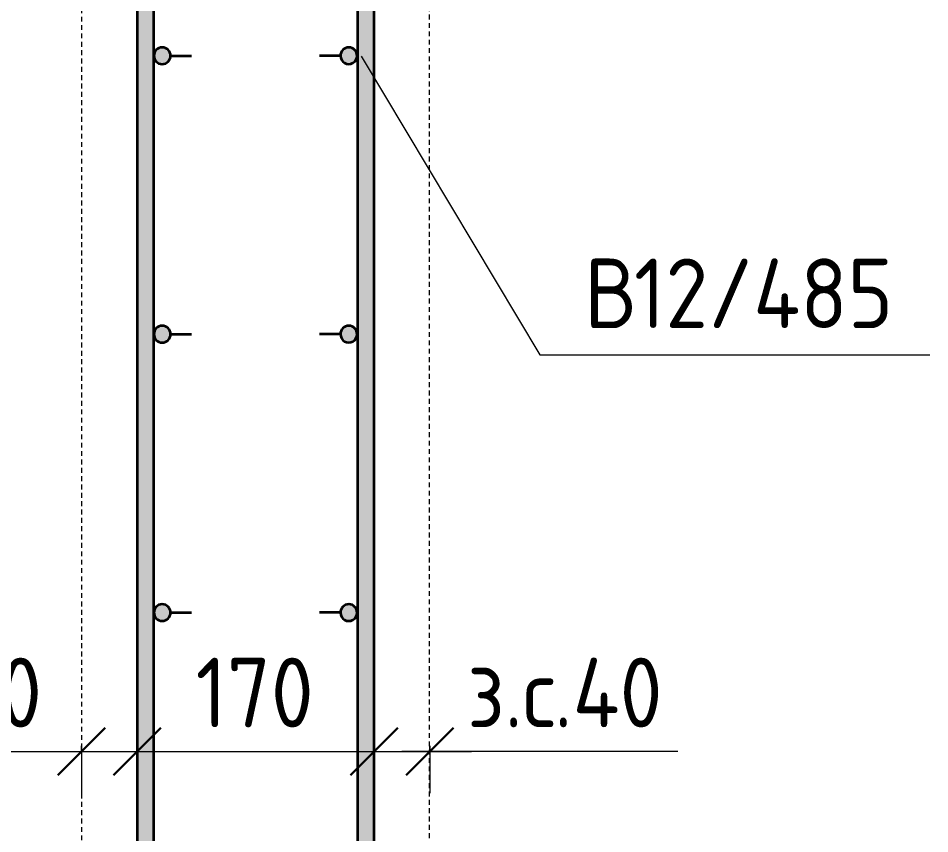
# Model space of a CAD drawing. Header units: millimetres. Extents: x 23200 to 49062, y -2858 to 35213.
# Drawn here: x 25255 to 25909, y 33344 to 33930 of the extents above; entities that cross this region are included whole.
import ezdxf

# ---------------------------------------------------------------- set-up
doc = ezdxf.new("R2010")
doc.units = ezdxf.units.MM
doc.linetypes.add('01 Штриховая _4 мм_', pattern=[6, 3.5, -2.5])
for name, color, linetype, lineweight in [('AA_Dim', 7, 'Continuous', 9), ('AA_Dim-20', 7, 'Continuous', 9), ('AA_Vinoska', 7, 'Continuous', 9), ('AF_Stena_Опалубка', 253, 'Continuous', 20), ('KR_Armatura', 7, 'Continuous', 20), ('KR_Armatura_Tonkie', 7, 'Continuous', 20)]:
    doc.layers.add(name, color=color, linetype=linetype, lineweight=lineweight)
doc.styles.add('ISOCPEUR_1', font='isocpeur.ttf', dxfattribs={"width": 0.9, "height": 50})
doc.dimstyles.new('00_Точн_3_знака__прозр_', dxfattribs={"dimscale": 304.8, "dimtxt": 49.799059, "dimasz": 0.111549, "dimexe": 0.098425, "dimexo": 0.065617, "dimgap": 0.006562, "dimtad": 1, "dimdec": 3, "dimrnd": 0.001, "dimdsep": 46, "dimtxsty": 'ISOCPEUR_1', "dimblk1": 'OBLIQUE', "dimblk2": 'OBLIQUE', "dimsah": 1, "dimcen": 0.09, "dimdle": 0.098425, "dimazin": 0, "dimtfac": 1, "dimtdec": 4, "dimtix": 1, "dimtmove": 0, "dimatfit": 3, "dimfxl": 1, "dimtvp": 1, "dimtolj": 1, "dimtzin": 0, "dimlwd": 18, "dimlwe": 18, "dimarcsym": 2})
doc.dimstyles.new('05_Округл_1мм__прозр_', dxfattribs={"dimscale": 304.8, "dimtxt": 49.799059, "dimasz": 0.111549, "dimexe": 0.098425, "dimexo": 0.065617, "dimgap": 0.006562, "dimtad": 1, "dimdec": 0, "dimdsep": 46, "dimtxsty": 'ISOCPEUR_1', "dimblk1": 'OBLIQUE', "dimblk2": 'OBLIQUE', "dimsah": 1, "dimcen": 0.09, "dimdle": 0.098425, "dimazin": 0, "dimtfac": 1, "dimtdec": 4, "dimtix": 1, "dimtmove": 0, "dimatfit": 3, "dimfxl": 1, "dimtvp": 1, "dimtolj": 1, "dimtzin": 0, "dimlwd": 18, "dimlwe": 18, "dimarcsym": 2})
doc.dimstyles.new('05_Округл_1мм__прозр__1', dxfattribs={"dimscale": 304.8, "dimtxt": 49.799059, "dimasz": 0.111549, "dimexe": 0.098425, "dimexo": 0.065617, "dimgap": 0.006562, "dimtad": 1, "dimdec": 0, "dimdsep": 46, "dimtxsty": 'ISOCPEUR_1', "dimblk1": 'OBLIQUE', "dimblk2": 'OBLIQUE', "dimsah": 1, "dimcen": 0.09, "dimdle": 0.098425, "dimazin": 0, "dimtfac": 1, "dimtdec": 4, "dimtix": 1, "dimtmove": 1, "dimatfit": 3, "dimfxl": 1, "dimtvp": 1, "dimtolj": 1, "dimtzin": 0, "dimlwd": 18, "dimlwe": 18, "dimarcsym": 2})

# ---------------------------------------------------------------- blocks, each defined once
blk = doc.blocks.new('350_Хомут прямоугольный верт _НесАрм_РабПлоск_ - 350_Хомут прямоугольный верт _НесАрм_РабПлоск_-3847585-Схема армирования стен входной группы на отм_ -1_700 в_о А_1-Б_1_5-7')
at = {"layer": 'KR_Armatura_Tonkie', "lineweight": 35}
h = blk.add_hatch(color=256, dxfattribs=at)
h.paths.add_polyline_path([(25346.06, 32899), (25346.06, 34478), (25340.06, 34478), (25340.27, 32904.8), (25345.98, 32899.08)])
h.paths.add_polyline_path([(25345.99, 32898), (25346.06, 32898.01), (25345.98, 32898.92), (25345.41, 32898.35), (25345.98, 32898.32), (25345.98, 32898.01)])
h.paths.add_polyline_path([(25346.06, 32857), (25345.98, 32897.74), (25345.81, 32897.8), (25345.25, 32897.39), (25344.44, 32897.09), (25344.25, 32896.64), (25343.53, 32894.95), (25342.79, 32894.79), (25342.02, 32893.37), (25340.24, 32890.92), (25340.06, 32890.19), (25340.27, 32862.8), (25346.02, 32857.04)])
h.paths.add_polyline_path([(25346.06, 32812), (25346.02, 32856.96), (25340.06, 32851), (25340.27, 32812), (25344.51, 32812)])
h = blk.add_hatch(color=256, dxfattribs=at)
h.paths.add_polyline_path([(25346.06, 32899), (25352.06, 32905), (25351.86, 34456.8), (25350.3, 34460.24), (25349.73, 34461.09), (25349.15, 34463.14), (25348.47, 34465.69), (25348.17, 34466.33), (25347.38, 34470.3), (25346.38, 34474.39), (25346.52, 34474.51), (25346.76, 34473.88), (25346.87, 34473.6), (25347.62, 34472.29), (25349.07, 34471.95), (25349.58, 34472.79), (25349.47, 34478), (25346.06, 34478), (25346.06, 32903.03)])
h.paths.add_polyline_path([(25346.13, 32898.03), (25346.48, 32898.58), (25346.06, 32899), (25346.06, 32898.01)])
h.paths.add_polyline_path([(25346.06, 32857), (25352.06, 32863), (25351.83, 32881.4), (25351.18, 32885.93), (25350.25, 32888.53), (25348.99, 32891.69), (25348.57, 32892.27), (25347.45, 32895.96), (25346.68, 32897.57), (25346.14, 32897.77), (25346.06, 32871.87)])
h.paths.add_polyline_path([(25347.48, 32812), (25352.06, 32812), (25351.84, 32851.22), (25346.06, 32857), (25346.06, 32812), (25347.47, 32812)])
h.paths.add_polyline_path([(25351.7, 34474.71), (25351.86, 34475.02), (25351.86, 34478), (25349.62, 34477.89), (25350.85, 34475.42), (25351.26, 34474.76)])
h = blk.add_hatch(color=256, dxfattribs=at)
h.paths.add_polyline_path([(25504.25, 32899), (25504.25, 34478), (25498.25, 34478), (25498.45, 32904.8), (25502.77, 32900.47)])
h.paths.add_polyline_path([(25502.83, 32812), (25504.25, 32812), (25504.25, 32899), (25498.25, 32893), (25498.45, 32812), (25502.69, 32812)])
h = blk.add_hatch(color=256, dxfattribs=at)
h.paths.add_polyline_path([(25504.25, 32899), (25510.25, 32905), (25510.04, 34478), (25504.25, 34478), (25504.25, 32903.03)])
h.paths.add_polyline_path([(25504.25, 32812), (25510.25, 32812), (25510.04, 32893.2), (25504.25, 32899), (25504.25, 32825.14)])
for p, q in [((25340.06, 34478), (25340.06, 32812)), ((25352.06, 32812), (25352.06, 34478)), ((25498.25, 34478), (25498.25, 32812)), ((25510.25, 32812), (25510.25, 34478))]:
    blk.add_line(p, q, dxfattribs=at)
blk = doc.blocks.new('265_Выпуск П одной длины _НесАрм_РабПлоск_ - В3 _d12_ t_250-3847602-Схема армирования стен входной группы на отм_ -1_700 в_о А_1-Б_1_5-7')
at = {"layer": 'KR_Armatura_Tonkie', "lineweight": 35}
for points in [[(-6, 6), (-7.55, 5.8), (-9, 5.2), (-10.24, 4.24), (-11.2, 3), (-11.8, 1.55), (-12, 0), (-11.8, -1.55), (-11.2, -3), (-10.24, -4.24), (-9, -5.2), (-7.55, -5.8), (-6, -6), (-4.45, -5.8), (-3, -5.2), (-1.76, -4.24), (-0.8, -3), (-0.2, -1.55), (0, 0), (-0.2, 1.55), (-0.8, 3), (-1.76, 4.24), (-3, 5.2), (-4.45, 5.8)], [(128, 6), (126.45, 5.8), (125, 5.2), (123.76, 4.24), (122.8, 3), (122.2, 1.55), (122, 0), (122.2, -1.55), (122.8, -3), (123.76, -4.24), (125, -5.2), (126.45, -5.8), (128, -6), (129.55, -5.8), (131, -5.2), (132.24, -4.24), (133.2, -3), (133.8, -1.55), (134, 0), (133.8, 1.55), (133.2, 3), (132.24, 4.24), (131, 5.2), (129.55, 5.8)]]:
    blk.add_hatch(color=256, dxfattribs=at).paths.add_polyline_path(points)
at = {"layer": 'KR_Armatura'}
for centre in [(-6, 0), (128, 0)]:
    blk.add_circle(centre, 6, dxfattribs=at)
at = {"layer": 'KR_Armatura_Tonkie', "lineweight": 35}
for p, q in [((0, 0), (15, 0)), ((122, 0), (107, 0))]:
    blk.add_line(p, q, dxfattribs=at)
for centre, start, end in [((-6, 0), 360, 180), ((-6, 0), 180, 360), ((128, 0), 0, 180), ((128, 0), 180, 360)]:
    blk.add_arc(centre, 6, start, end, dxfattribs=at)
blk = doc.blocks.new('DIMBLOCK39-Схема армирования стен входной группы на отм_ -1_700 в_о А_1-Б_1_5-7')
at = {"layer": 'AA_Dim-20', "lineweight": 30}
for p, q in [((25087.67, 34303), (25070.67, 34320)), ((25087.67, 34303), (25104.67, 34286)), ((25087.67, 33103), (25070.67, 33120)), ((25087.67, 33103), (25104.67, 33086))]:
    blk.add_line(p, q, dxfattribs=at)
at = {"layer": 'AA_Dim-20', "lineweight": 18}
for p, q in [((25332.06, 34303), (25057.67, 34303)), ((25087.67, 33103), (25087.67, 34303)), ((25087.67, 34303), (25332.06, 34303)), ((25332.06, 33103), (25057.67, 33103)), ((25087.67, 33103), (25332.06, 33103))]:
    blk.add_line(p, q, dxfattribs=at)
at = {"layer": 'AA_Dim-20', "color": 0, "lineweight": 18, "insert": (25020.35, 33549.29), "char_height": 50, "width": 368.8961, "attachment_point": 1, "rotation": 90, "line_spacing_factor": 1.149209, "style": 'ISOCPEUR_1'}
blk.add_mtext('200х6=1200', dxfattribs=at)
blk = doc.blocks.new('_Oblique')
at = {"color": 0, "linetype": 'ByBlock', "lineweight": -2}
blk.add_line((-0.5, -0.5), (0.5, 0.5), dxfattribs=at)
blk = doc.blocks.new('042_М_Арматуры - Диам длина поз-2260293-Схема армирования стен входной группы на отм_ -1_700 в_о А_1-Б_1_5-7')
at = {"layer": 'AA_Vinoska'}
blk.add_line((-7, 0), (7, 0), dxfattribs=at)
blk = doc.blocks.new('DIMBLOCK52-Схема армирования стен входной группы на отм_ -1_700 в_о А_1-Б_1_5-7')
at = {"layer": 'AA_Dim-20', "lineweight": 30}
for p, q in [((25300.06, 33403.27), (25317.06, 33420.27)), ((25340.06, 33403.27), (25357.06, 33420.27)), ((25300.06, 33403.27), (25283.06, 33386.27)), ((25340.06, 33403.27), (25323.06, 33386.27))]:
    blk.add_line(p, q, dxfattribs=at)
at = {"layer": 'AA_Dim-20', "lineweight": 18}
for p, q in [((25300.06, 33407.31), (25300.06, 33373.27)), ((25300.06, 33403.27), (25300.06, 33407.31)), ((25340.06, 33407.31), (25340.06, 33373.27)), ((25340.06, 33403.27), (25340.06, 33407.31)), ((25131.39, 33403.27), (25302.7, 33403.27)), ((25270.06, 33403.27), (25340.06, 33403.27)), ((25302.7, 33403.27), (25320.06, 33403.27))]:
    blk.add_line(p, q, dxfattribs=at)
at = {"layer": 'AA_Dim-20', "color": 0, "lineweight": 18, "insert": (25131.39, 33470.59), "char_height": 50, "width": 181.575, "attachment_point": 1, "line_spacing_factor": 1.149209, "style": 'ISOCPEUR_1'}
blk.add_mtext('з.с.40', dxfattribs=at)
blk = doc.blocks.new('DIMBLOCK53-Схема армирования стен входной группы на отм_ -1_700 в_о А_1-Б_1_5-7')
at = {"layer": 'AA_Dim-20', "lineweight": 30}
for p, q in [((25340.06, 33403.27), (25357.06, 33420.27)), ((25510.25, 33403.27), (25527.25, 33420.27)), ((25340.06, 33403.27), (25323.06, 33386.27)), ((25510.25, 33403.27), (25493.25, 33386.27))]:
    blk.add_line(p, q, dxfattribs=at)
at = {"layer": 'AA_Dim-20', "lineweight": 18}
for p, q in [((25340.06, 33407.31), (25340.06, 33373.27)), ((25340.06, 33403.27), (25340.06, 33407.31)), ((25510.25, 33407.31), (25510.25, 33373.27)), ((25510.25, 33403.27), (25510.25, 33407.31)), ((25340.06, 33403.27), (25510.25, 33403.27))]:
    blk.add_line(p, q, dxfattribs=at)
at = {"layer": 'AA_Dim-20', "color": 0, "lineweight": 18, "insert": (25382.06, 33470.59), "char_height": 50, "width": 103.4288, "attachment_point": 1, "line_spacing_factor": 1.149209, "style": 'ISOCPEUR_1'}
blk.add_mtext('170', dxfattribs=at)
blk = doc.blocks.new('DIMBLOCK54-Схема армирования стен входной группы на отм_ -1_700 в_о А_1-Б_1_5-7')
at = {"layer": 'AA_Dim-20', "lineweight": 30}
for p, q in [((25510.25, 33403.27), (25527.25, 33420.27)), ((25550.25, 33403.27), (25567.25, 33420.27)), ((25510.25, 33403.27), (25493.25, 33386.27)), ((25550.25, 33403.27), (25533.25, 33386.27))]:
    blk.add_line(p, q, dxfattribs=at)
at = {"layer": 'AA_Dim-20', "lineweight": 18}
for p, q in [((25510.25, 33407.31), (25510.25, 33373.27)), ((25510.25, 33403.27), (25510.25, 33407.31)), ((25550.25, 33407.31), (25550.25, 33373.27)), ((25550.25, 33403.27), (25550.25, 33407.31)), ((25510.25, 33403.27), (25580.25, 33403.27)), ((25557.08, 33403.27), (25530.25, 33403.27)), ((25728.39, 33403.27), (25557.08, 33403.27))]:
    blk.add_line(p, q, dxfattribs=at)
at = {"layer": 'AA_Dim-20', "color": 0, "lineweight": 18, "insert": (25577.08, 33470.59), "char_height": 50, "width": 181.575, "attachment_point": 1, "line_spacing_factor": 1.149209, "style": 'ISOCPEUR_1'}
blk.add_mtext('з.с.40', dxfattribs=at)

msp = doc.modelspace()

# ---------------------------------------------------------------- linework, layer by layer
at = {"layer": 'AA_Vinoska'}
msp.add_line((25500.9763, 33902.5761), (25629.3914, 33688.2337), dxfattribs=at)
at = {"layer": 'AF_Stena_Опалубка', "linetype": '01 Штриховая _4 мм_'}
for p, q in [((25300.0618, 34344.991), (25300.0618, 32944.991)), ((25550.0618, 32944.991), (25550.0618, 34344.991))]:
    msp.add_line(p, q, dxfattribs=at)

# ---------------------------------------------------------------- block references
at = {"layer": 'AA_Vinoska', "xscale": 19.99999999999999, "yscale": 19.99999999999999, "zscale": 19.99999999999999}
msp.add_blockref('042_М_Арматуры - Диам длина поз-2260293-Схема армирования стен входной группы на отм_ -1_700 в_о А_1-Б_1_5-7', (25769.3914, 33688.2337), dxfattribs=at)
at = {"layer": 'KR_Armatura_Tonkie', "lineweight": 35}
msp.add_blockref('350_Хомут прямоугольный верт _НесАрм_РабПлоск_ - 350_Хомут прямоугольный верт _НесАрм_РабПлоск_-3847585-Схема армирования стен входной группы на отм_ -1_700 в_о А_1-Б_1_5-7', (0, 0), dxfattribs=at)
at = {"layer": 'KR_Armatura_Tonkie', "lineweight": 35, "rotation": 180}
for p in [(25486.0618, 33903), (25486.0618, 33703), (25486.0618, 33503)]:
    msp.add_blockref('265_Выпуск П одной длины _НесАрм_РабПлоск_ - В3 _d12_ t_250-3847602-Схема армирования стен входной группы на отм_ -1_700 в_о А_1-Б_1_5-7', p, dxfattribs=at)

# ---------------------------------------------------------------- texts
at = {"layer": 'AA_Vinoska', "char_height": 50, "attachment_point": 1, "style": 'ISOCPEUR_1'}
for s, insert, width in [('\\fISOCPEUR|b0|i0|c204|p34|;\\W.9;В', (25661.2242, 33757.3158), 43.291125), ('12/485', (25696.943, 33757.3158), 226.556887)]:
    msp.add_mtext(s, dxfattribs=dict(at, insert=insert, width=width))

# ---------------------------------------------------------------- dimensions: what is measured, and where the dimension line sits
at = {"layer": 'AA_Dim', "lineweight": 18}
dim = msp.add_linear_dim(base=(25087.6727, 34303), p1=(25352.0618, 33103), p2=(25352.0618, 34303), angle=90, dimstyle='00_Точн_3_знака__прозр_', override={"dimpost": '200х6=<>', "dimfxl": 1200}, dxfattribs=at)
dim.commit()
dim.dimension.update_dxf_attribs({"geometry": 'DIMBLOCK39-Схема армирования стен входной группы на отм_ -1_700 в_о А_1-Б_1_5-7', "text_midpoint": (25060.6727, 33703)})
for base, p1, p2, picture, middle in [((25340.0618, 33403.2681), (25300.0618, 33427.3098), (25340.0618, 33427.3098), 'DIMBLOCK52-Схема армирования стен входной группы на отм_ -1_700 в_о А_1-Б_1_5-7', (25222.1744, 33437.2576)), ((25550.2451, 33403.2681), (25510.2451, 33427.3098), (25550.2451, 33427.3098), 'DIMBLOCK54-Схема армирования стен входной группы на отм_ -1_700 в_о А_1-Б_1_5-7', (25667.867, 33437.2576))]:
    dim = msp.add_linear_dim(base=base, p1=p1, p2=p2, dimstyle='05_Округл_1мм__прозр__1', override={"dimpost": 'з.с.<>', "dimfxl": 40}, dxfattribs=at)
    dim.commit()
    dim.dimension.update_dxf_attribs({"geometry": picture, "text_midpoint": middle, "dimtype": 160})
dim = msp.add_linear_dim(base=(25510.2451, 33403.2681), p1=(25340.0618, 33427.3098), p2=(25510.2451, 33427.3098), dimstyle='05_Округл_1мм__прозр_', override={"dimpost": '<>', "dimfxl": 170.183315}, dxfattribs=at)
dim.commit()
dim.dimension.update_dxf_attribs({"geometry": 'DIMBLOCK53-Схема армирования стен входной группы на отм_ -1_700 в_о А_1-Б_1_5-7', "text_midpoint": (25425.1535, 33430.2681)})

doc.saveas('drawing.dxf')
